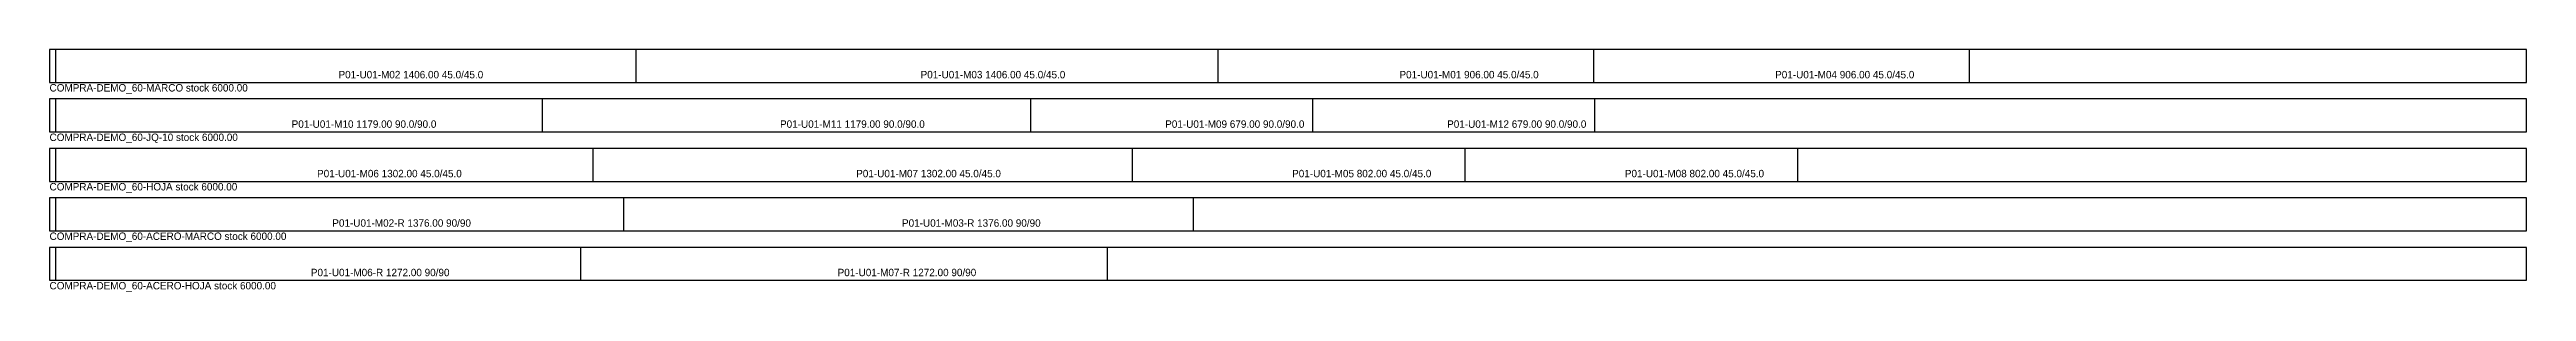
# Model space of a CAD drawing. Header units: millimetres. Extents: x 0 to 6000, y -27 to 560.
import ezdxf

# ---------------------------------------------------------------- set-up
doc = ezdxf.new("R2010")
doc.units = ezdxf.units.MM
for name, color, linetype in [('LABEL', 3, 'CONTINUOUS'), ('MARK', 5, 'CONTINUOUS'), ('OUTLINE', 7, 'CONTINUOUS')]:
    doc.layers.add(name, color=color, linetype=linetype)

msp = doc.modelspace()

# ---------------------------------------------------------------- linework, layer by layer
at = {"layer": 'MARK'}
for p, q in [((15, 480), (15, 560)), ((1421, 480), (1421, 560)), ((2831, 480), (2831, 560)), ((3741, 480), (3741, 560)), ((4651, 480), (4651, 560)), ((15, 360), (15, 440)), ((1194, 360), (1194, 440)), ((2377, 360), (2377, 440)), ((3060, 360), (3060, 440)), ((3743, 360), (3743, 440)), ((15, 240), (15, 320)), ((1317, 240), (1317, 320)), ((2623, 240), (2623, 320)), ((3429, 240), (3429, 320)), ((4235, 240), (4235, 320)), ((15, 120), (15, 200)), ((1391, 120), (1391, 200)), ((2771, 120), (2771, 200)), ((15, 0), (15, 80)), ((1287, 0), (1287, 80)), ((2563, 0), (2563, 80))]:
    msp.add_line(p, q, dxfattribs=at)
at = {"layer": 'OUTLINE'}
for points in [[(0, 480), (6000, 480), (6000, 560), (0, 560)], [(0, 360), (6000, 360), (6000, 440), (0, 440)], [(0, 240), (6000, 240), (6000, 320), (0, 320)], [(0, 120), (6000, 120), (6000, 200), (0, 200)], [(0, 0), (6000, 0), (6000, 80), (0, 80)]]:
    msp.add_lwpolyline(points, close=True, dxfattribs=at)

# ---------------------------------------------------------------- texts
at = {"layer": 'LABEL'}
for s, p in [('P01-U01-M02 1406.00 45.0/45.0', (700, 490)), ('P01-U01-M03 1406.00 45.0/45.0', (2110, 490)), ('P01-U01-M01 906.00 45.0/45.0', (3270, 490)), ('P01-U01-M04 906.00 45.0/45.0', (4180, 490)), ('COMPRA-DEMO_60-MARCO stock 6000.00', (0, 458)), ('P01-U01-M10 1179.00 90.0/90.0', (586.5, 370)), ('P01-U01-M11 1179.00 90.0/90.0', (1769.5, 370)), ('P01-U01-M09 679.00 90.0/90.0', (2702.5, 370)), ('P01-U01-M12 679.00 90.0/90.0', (3385.5, 370)), ('COMPRA-DEMO_60-JQ-10 stock 6000.00', (0, 338)), ('P01-U01-M06 1302.00 45.0/45.0', (648, 250)), ('P01-U01-M07 1302.00 45.0/45.0', (1954, 250)), ('P01-U01-M05 802.00 45.0/45.0', (3010, 250)), ('P01-U01-M08 802.00 45.0/45.0', (3816, 250)), ('COMPRA-DEMO_60-HOJA stock 6000.00', (0, 218)), ('P01-U01-M02-R 1376.00 90/90', (685, 130)), ('P01-U01-M03-R 1376.00 90/90', (2065, 130)), ('COMPRA-DEMO_60-ACERO-MARCO stock 6000.00', (0, 98)), ('P01-U01-M06-R 1272.00 90/90', (633, 10)), ('P01-U01-M07-R 1272.00 90/90', (1909, 10)), ('COMPRA-DEMO_60-ACERO-HOJA stock 6000.00', (0, -22))]:
    msp.add_text(s, height=18, dxfattribs=at).set_placement(p)

doc.saveas('drawing.dxf')
